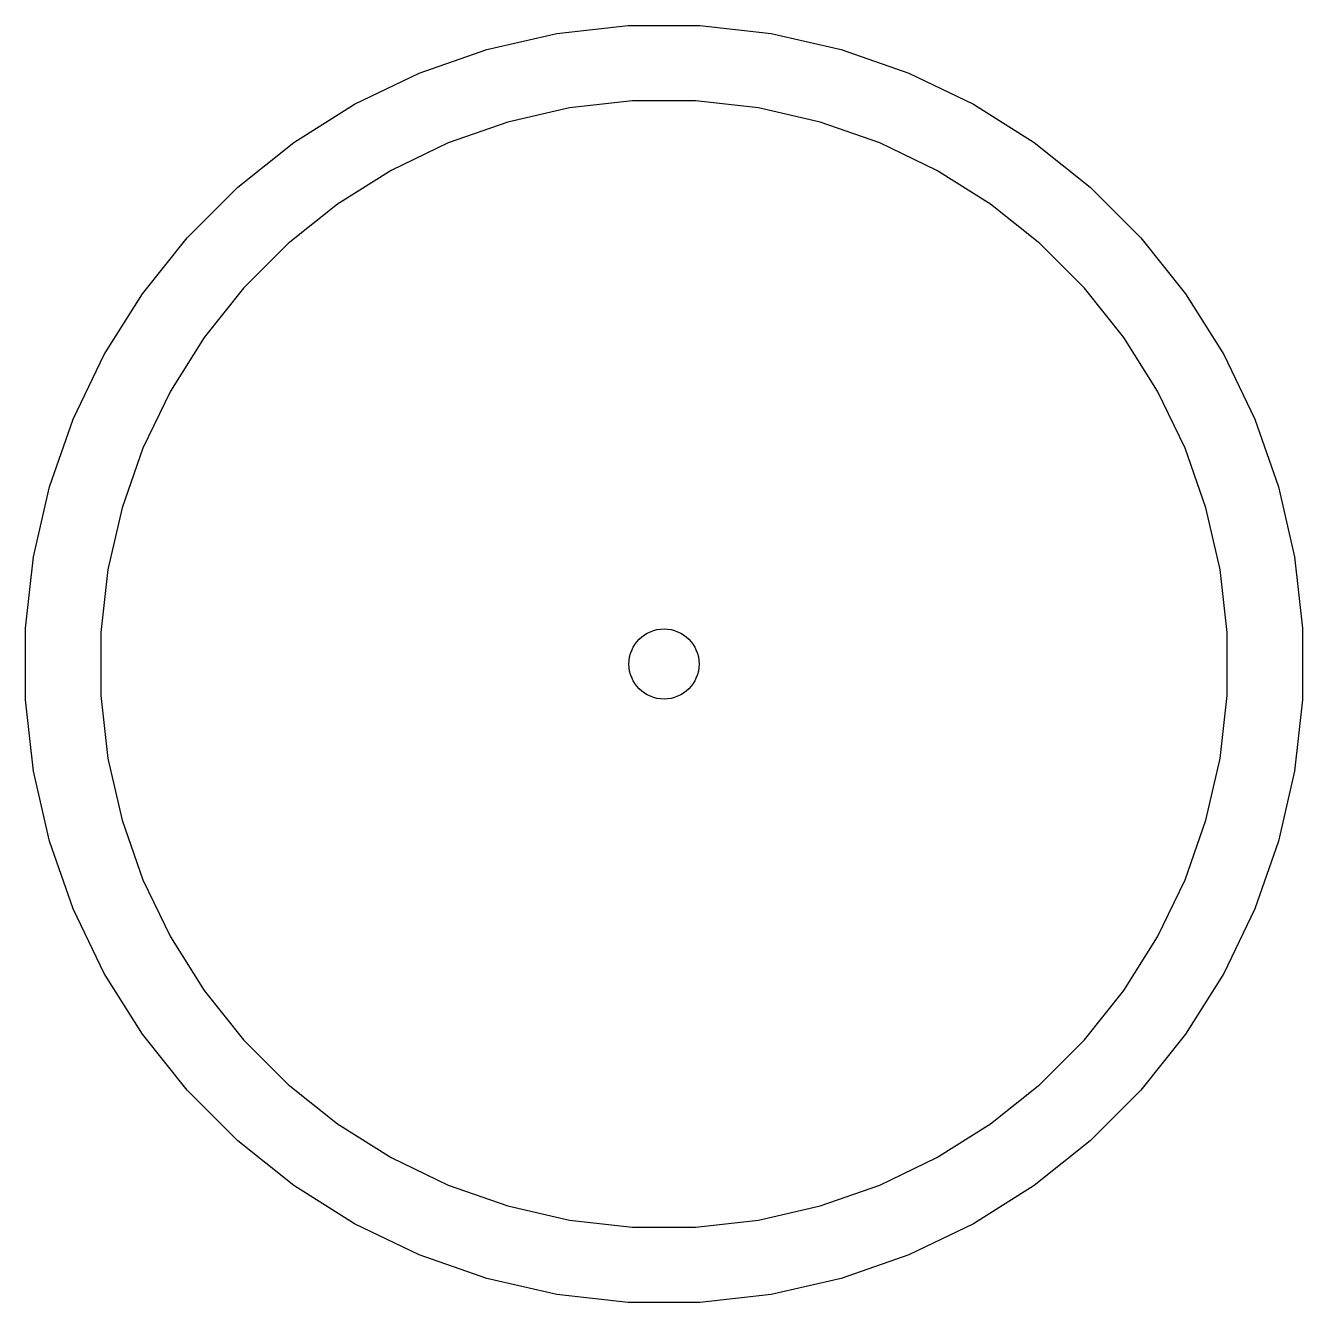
# Model space of a CAD drawing. Extents: x 2.42 to 5.08, y -5.33 to -2.65.
# Drawn here: x 4.8246 to 5.0754, y -5.3254 to -5.0746 of the extents above; entities that cross this region are included whole.
import ezdxf

# ---------------------------------------------------------------- set-up
doc = ezdxf.new("R2010")
doc.units = 0
doc.header["$MEASUREMENT"] = 0
doc.layers.add('BLACK', color=7, linetype='CONTINUOUS')

msp = doc.modelspace()

# ---------------------------------------------------------------- linework, layer by layer
at = {"layer": 'BLACK', "linetype": 'CONTINUOUS'}
for p, q in [((4.91523, -5.07931), (4.92896, -5.07617)), ((4.92896, -5.07617), (4.94296, -5.0746)), ((4.94296, -5.0746), (4.95704, -5.0746)), ((4.95704, -5.0746), (4.97104, -5.07617)), ((4.97104, -5.07617), (4.98477, -5.07931)), ((4.90193, -5.08396), (4.91523, -5.07931)), ((4.98477, -5.07931), (4.99807, -5.08396)), ((4.88924, -5.09007), (4.90193, -5.08396)), ((4.99807, -5.08396), (5.01076, -5.09007)), ((4.87732, -5.09757), (4.88924, -5.09007)), ((4.93144, -5.09079), (4.91933, -5.09356)), ((4.94379, -5.0894), (4.93144, -5.09079)), ((4.95621, -5.0894), (4.94379, -5.0894)), ((4.96856, -5.09079), (4.95621, -5.0894)), ((4.98067, -5.09356), (4.96856, -5.09079)), ((5.01076, -5.09007), (5.02268, -5.09757)), ((4.91933, -5.09356), (4.90761, -5.09766)), ((4.99239, -5.09766), (4.98067, -5.09356)), ((4.86631, -5.10635), (4.87732, -5.09757)), ((4.90761, -5.09766), (4.89642, -5.10305)), ((5.00358, -5.10305), (4.99239, -5.09766)), ((5.02268, -5.09757), (5.03369, -5.10635)), ((4.89642, -5.10305), (4.8859, -5.10966)), ((5.0141, -5.10966), (5.00358, -5.10305)), ((4.85635, -5.11631), (4.86631, -5.10635)), ((5.03369, -5.10635), (5.04365, -5.11631)), ((4.8859, -5.10966), (4.87619, -5.1174)), ((5.02381, -5.1174), (5.0141, -5.10966)), ((4.84757, -5.12732), (4.85635, -5.11631)), ((5.04365, -5.11631), (5.05243, -5.12732)), ((4.87619, -5.1174), (4.8674, -5.12619)), ((5.0326, -5.12619), (5.02381, -5.1174)), ((4.8674, -5.12619), (4.85966, -5.1359)), ((5.04034, -5.1359), (5.0326, -5.12619)), ((4.84007, -5.13924), (4.84757, -5.12732)), ((5.05243, -5.12732), (5.05993, -5.13924)), ((4.85966, -5.1359), (4.85305, -5.14642)), ((5.04695, -5.14642), (5.04034, -5.1359)), ((4.83396, -5.15193), (4.84007, -5.13924)), ((5.05993, -5.13924), (5.06604, -5.15193)), ((4.85305, -5.14642), (4.84766, -5.15761)), ((5.05234, -5.15761), (5.04695, -5.14642)), ((4.82931, -5.16523), (4.83396, -5.15193)), ((5.06604, -5.15193), (5.07069, -5.16523)), ((4.84766, -5.15761), (4.84356, -5.16933)), ((5.05644, -5.16933), (5.05234, -5.15761)), ((4.82617, -5.17896), (4.82931, -5.16523)), ((5.07069, -5.16523), (5.07383, -5.17896)), ((4.84356, -5.16933), (4.84079, -5.18144)), ((5.05921, -5.18144), (5.05644, -5.16933)), ((4.8246, -5.19296), (4.82617, -5.17896)), ((5.07383, -5.17896), (5.0754, -5.19296)), ((4.84079, -5.18144), (4.8394, -5.19379)), ((5.0606, -5.19379), (5.05921, -5.18144)), ((4.8246, -5.19379), (4.8246, -5.19296)), ((4.8246, -5.20704), (4.8246, -5.19379)), ((4.8394, -5.19379), (4.8394, -5.20621)), ((5.0606, -5.20621), (5.0606, -5.19379)), ((5.0754, -5.19296), (5.0754, -5.20704)), ((4.8394, -5.20621), (4.84079, -5.21856)), ((5.05921, -5.21856), (5.0606, -5.20621)), ((4.82617, -5.22104), (4.8246, -5.20704)), ((5.0754, -5.20704), (5.07383, -5.22104)), ((4.84079, -5.21856), (4.84356, -5.23067)), ((5.05644, -5.23067), (5.05921, -5.21856)), ((4.82931, -5.23477), (4.82617, -5.22104)), ((5.07383, -5.22104), (5.07069, -5.23477)), ((4.84356, -5.23067), (4.84766, -5.24239)), ((5.05234, -5.24239), (5.05644, -5.23067)), ((4.83396, -5.24807), (4.82931, -5.23477)), ((5.07069, -5.23477), (5.06604, -5.24807)), ((4.84766, -5.24239), (4.85305, -5.25358)), ((5.04695, -5.25358), (5.05234, -5.24239)), ((4.84007, -5.26076), (4.83396, -5.24807)), ((5.06604, -5.24807), (5.05993, -5.26076)), ((4.85305, -5.25358), (4.85966, -5.2641)), ((5.04034, -5.2641), (5.04695, -5.25358)), ((4.84757, -5.27268), (4.84007, -5.26076)), ((5.05993, -5.26076), (5.05243, -5.27268)), ((4.85966, -5.2641), (4.8674, -5.27381)), ((5.0326, -5.27381), (5.04034, -5.2641)), ((4.85635, -5.28369), (4.84757, -5.27268)), ((4.8674, -5.27381), (4.87619, -5.2826)), ((5.02381, -5.2826), (5.0326, -5.27381)), ((5.05243, -5.27268), (5.04365, -5.28369)), ((4.86631, -5.29365), (4.85635, -5.28369)), ((4.87619, -5.2826), (4.8859, -5.29034)), ((5.0141, -5.29034), (5.02381, -5.2826)), ((5.04365, -5.28369), (5.03369, -5.29365)), ((4.8859, -5.29034), (4.89642, -5.29695)), ((5.00358, -5.29695), (5.0141, -5.29034)), ((4.87732, -5.30243), (4.86631, -5.29365)), ((5.03369, -5.29365), (5.02268, -5.30243)), ((4.89642, -5.29695), (4.90761, -5.30234)), ((4.99239, -5.30234), (5.00358, -5.29695)), ((4.88924, -5.30993), (4.87732, -5.30243)), ((4.90761, -5.30234), (4.91933, -5.30644)), ((4.98067, -5.30644), (4.99239, -5.30234)), ((5.02268, -5.30243), (5.01076, -5.30993)), ((4.91933, -5.30644), (4.93144, -5.30921)), ((4.96856, -5.30921), (4.98067, -5.30644)), ((4.93144, -5.30921), (4.94379, -5.3106)), ((4.95621, -5.3106), (4.96856, -5.30921)), ((4.90193, -5.31604), (4.88924, -5.30993)), ((4.94379, -5.3106), (4.95621, -5.3106)), ((5.01076, -5.30993), (4.99807, -5.31604)), ((4.91523, -5.32069), (4.90193, -5.31604)), ((4.99807, -5.31604), (4.98477, -5.32069)), ((4.92896, -5.32383), (4.91523, -5.32069)), ((4.98477, -5.32069), (4.97104, -5.32383)), ((4.94296, -5.3254), (4.92896, -5.32383)), ((4.97104, -5.32383), (4.95704, -5.3254)), ((4.95704, -5.3254), (4.94296, -5.3254))]:
    msp.add_line(p, q, dxfattribs=at)
at = {"layer": 'BLACK'}
msp.add_circle((4.95, -5.2), 0.00689, dxfattribs=at)

doc.saveas('drawing.dxf')
